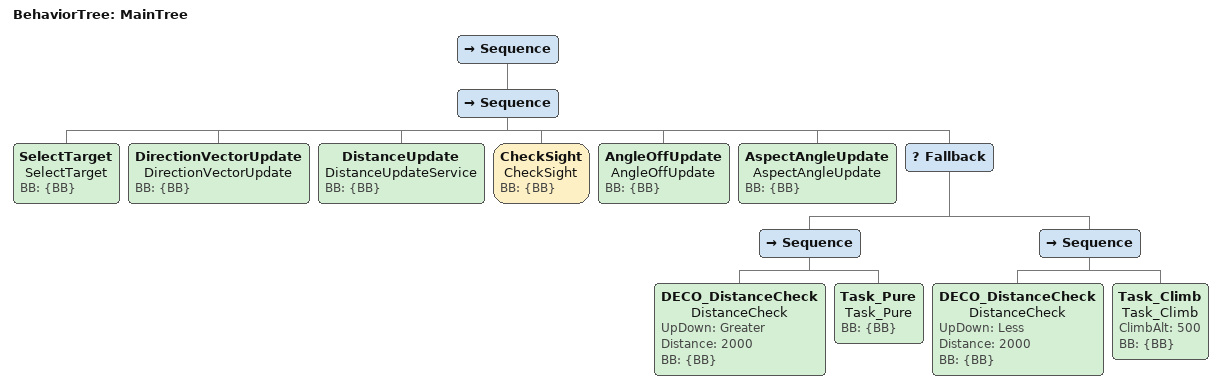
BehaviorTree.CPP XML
<root main_tree_to_execute = "MainTree">

  <BehaviorTree ID="MainTree">
    <Sequence>

        <!-- EF 부분 트리-->
        <Sequence>
          <SelectTarget name="SelectTarget" BB="{BB}"/>
          <DirectionVectorUpdate name="DirectionVectorUpdate" BB="{BB}"/>
          <DistanceUpdate name="DistanceUpdateService" BB="{BB}"/>
          <CheckSight name="CheckSight" BB="{BB}"/>
          <AngleOffUpdate name="AngleOffUpdate" BB="{BB}"/>
          <AspectAngleUpdate name="AspectAngleUpdate" BB="{BB}"/>

          <Fallback>

            <Sequence>
              <DECO_DistanceCheck name="DistanceCheck" UpDown="Greater"  Distance="2000" BB="{BB}"/>
              <Task_Pure name="Task_Pure" BB="{BB}"/>
            </Sequence>

            <Sequence>
              <DECO_DistanceCheck name="DistanceCheck" UpDown="Less"  Distance="2000" BB="{BB}"/>
              <Task_Climb name="Task_Climb" ClimbAlt="500" BB="{BB}"/>
            </Sequence>

          </Fallback>

        </Sequence>

    </Sequence>
  </BehaviorTree>

</root>
